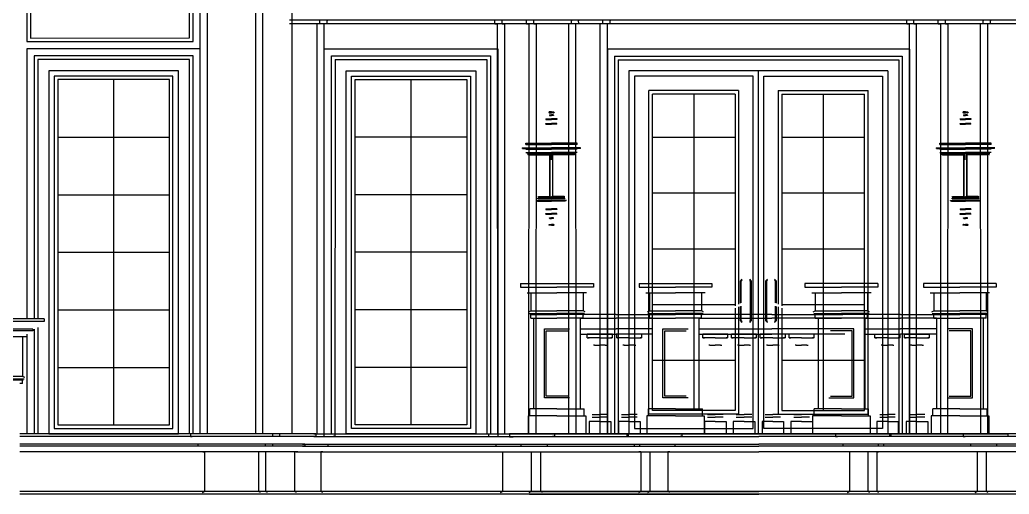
# Model space of a CAD drawing. Header units: metres. Extents: x -770 to 770, y 0 to 641.
# Drawn here: x 101.7 to 376.8, y 291.2 to 423.1 of the extents above; entities that cross this region are included whole.
import ezdxf

# ---------------------------------------------------------------- set-up
doc = ezdxf.new("R2010")
doc.units = ezdxf.units.M

msp = doc.modelspace()

# ---------------------------------------------------------------- linework, layer by layer
at = {"layer": 'EL-Balcony'}
for p, q in [((240.94, 349.83), (240.94, 348.83)), ((261.19, 349.83), (261.19, 348.83)), ((273.9, 349.83), (273.9, 348.83)), ((294.15, 349.83), (294.15, 348.83)), ((320.01, 349.83), (320.01, 348.83)), ((340.26, 349.83), (340.26, 348.83)), ((352.97, 349.83), (352.97, 348.83)), ((373.22, 349.83), (373.22, 348.83)), ((240.94, 348.83), (251.06, 348.83)), ((242.81, 347.2), (243.81, 347.2)), ((243.81, 347.2), (243.81, 342.2)), ((243.81, 347.2), (251.06, 347.2)), ((261.19, 348.83), (251.06, 348.83)), ((258.31, 347.2), (251.06, 347.2)), ((258.31, 347.2), (258.31, 342.2)), ((259.31, 347.2), (258.31, 347.2)), ((273.9, 348.83), (284.02, 348.83)), ((275.77, 347.2), (276.77, 347.2)), ((276.77, 347.2), (276.77, 342.2)), ((276.77, 347.2), (284.02, 347.2)), ((294.15, 348.83), (284.02, 348.83)), ((291.27, 347.2), (284.02, 347.2)), ((291.27, 347.2), (291.27, 342.2)), ((292.27, 347.2), (291.27, 347.2)), ((320.01, 348.83), (330.14, 348.83)), ((321.89, 347.2), (322.89, 347.2)), ((322.89, 347.2), (322.89, 342.2)), ((322.89, 347.2), (330.14, 347.2)), ((340.26, 348.83), (330.14, 348.83)), ((337.39, 347.2), (330.14, 347.2)), ((337.39, 347.2), (337.39, 342.2)), ((338.39, 347.2), (337.39, 347.2)), ((352.97, 348.83), (363.1, 348.83)), ((354.85, 347.2), (355.85, 347.2)), ((355.85, 347.2), (355.85, 342.2)), ((355.85, 347.2), (363.1, 347.2)), ((373.22, 348.83), (363.1, 348.83)), ((370.35, 347.2), (363.1, 347.2)), ((370.35, 347.2), (370.35, 342.2)), ((371.35, 347.2), (370.35, 347.2)), ((243.26, 341.92), (243.81, 342.2)), ((243.37, 341.45), (251.06, 341.45)), ((243.81, 341.2), (243.62, 341.2)), ((243.81, 342.2), (251.06, 342.2)), ((243.81, 340.2), (243.81, 341.2)), ((243.81, 341.2), (251.06, 341.2)), ((258.31, 342.2), (251.06, 342.2)), ((258.75, 341.45), (251.06, 341.45)), ((258.31, 341.2), (251.06, 341.2)), ((267.54, 341.2, 1.76), (258.14, 341.2, 1.88)), ((258.86, 341.92), (258.31, 342.2)), ((258.31, 341.2), (258.5, 341.2)), ((258.31, 340.2), (258.31, 341.2)), ((267.54, 341.2, 1.52), (276.95, 341.2, 1.65)), ((276.23, 341.92), (276.77, 342.2)), ((276.33, 341.45), (284.02, 341.45)), ((276.77, 341.2), (276.58, 341.2)), ((276.77, 342.2), (284.02, 342.2)), ((276.77, 340.2), (276.77, 341.2)), ((276.77, 341.2), (284.02, 341.2)), ((291.27, 342.2), (284.02, 342.2)), ((291.71, 341.45), (284.02, 341.45)), ((291.27, 341.2), (284.02, 341.2)), ((310.83, 341.2, 1.54), (291.1, 341.2, 1.71)), ((291.82, 341.92), (291.27, 342.2)), ((291.27, 341.2), (291.46, 341.2)), ((291.27, 340.2), (291.27, 341.2)), ((310.83, 341.2, 1.54), (330.55, 341.2, 1.71)), ((322.34, 341.92), (322.89, 342.2)), ((322.45, 341.45), (330.14, 341.45)), ((322.89, 341.2), (322.7, 341.2)), ((322.89, 342.2), (330.14, 342.2)), ((322.89, 340.2), (322.89, 341.2)), ((322.89, 341.2), (330.14, 341.2)), ((337.39, 342.2), (330.14, 342.2)), ((337.83, 341.45), (330.14, 341.45)), ((337.39, 341.2), (330.14, 341.2)), ((346.62, 341.2, 1.52), (337.21, 341.2, 1.65)), ((337.93, 341.92), (337.39, 342.2)), ((337.39, 341.2), (337.58, 341.2)), ((337.39, 340.2), (337.39, 341.2)), ((346.62, 341.2, 1.76), (356.02, 341.2, 1.88)), ((355.3, 341.92), (355.85, 342.2)), ((355.41, 341.45), (363.1, 341.45)), ((355.85, 341.2), (355.66, 341.2)), ((355.85, 342.2), (363.1, 342.2)), ((355.85, 340.2), (355.85, 341.2)), ((355.85, 341.2), (363.1, 341.2)), ((370.35, 342.2), (363.1, 342.2)), ((370.79, 341.45), (363.1, 341.45)), ((370.35, 341.2), (363.1, 341.2)), ((370.9, 341.92), (370.35, 342.2)), ((370.35, 341.2), (370.54, 341.2)), ((370.35, 340.2), (370.35, 341.2)), ((243.81, 340.2), (244.56, 340.2)), ((244.56, 340.2), (251.06, 340.2)), ((257.56, 340.2), (251.06, 340.2)), ((258.31, 340.2), (257.56, 340.2)), ((276.77, 340.2), (277.52, 340.2)), ((277.52, 340.2), (284.02, 340.2)), ((290.52, 340.2), (284.02, 340.2)), ((291.27, 340.2), (290.52, 340.2)), ((322.89, 340.2), (323.64, 340.2)), ((323.64, 340.2), (330.14, 340.2)), ((336.64, 340.2), (330.14, 340.2)), ((337.39, 340.2), (336.64, 340.2)), ((355.85, 340.2), (356.6, 340.2)), ((356.6, 340.2), (363.1, 340.2)), ((369.6, 340.2), (363.1, 340.2)), ((370.35, 340.2), (369.6, 340.2)), ((257.56, 335.7, 1.83), (267.54, 335.7, 1.85)), ((259.5, 334.7, -2.69), (259.5, 335.7, -2.69)), ((266.5, 335.7, -2.69), (259.5, 335.7, -2.69)), ((266.5, 334.7, -2.69), (266.5, 335.7, -2.69)), ((277.52, 335.7, 1.6), (267.54, 335.7, 1.61)), ((267.7, 334.7, -2.69), (267.7, 335.7, -2.69)), ((274.7, 335.7, -2.69), (267.7, 335.7, -2.69)), ((274.7, 334.7, -2.69), (274.7, 335.7, -2.69)), ((290.52, 335.7, 1.65), (310.83, 335.7, 1.76)), ((291.58, 334.7, -2.69), (291.58, 335.7, -2.69)), ((298.58, 335.7, -2.69), (291.58, 335.7, -2.69)), ((298.58, 334.7, -2.69), (298.58, 335.7, -2.69)), ((299.58, 334.7, -2.69), (299.58, 335.7, -2.69)), ((306.58, 335.7, -2.69), (299.58, 335.7, -2.69)), ((306.58, 334.7, -2.69), (306.58, 335.7, -2.69)), ((307.58, 334.7, -2.69), (307.58, 335.7, -2.69)), ((314.58, 335.7, -2.69), (307.58, 335.7, -2.69)), ((331.13, 335.7, 1.65), (310.83, 335.7, 1.76)), ((314.58, 334.7, -2.69), (314.58, 335.7, -2.69)), ((315.58, 334.7, -2.69), (315.58, 335.7, -2.69)), ((322.58, 335.7, -2.69), (315.58, 335.7, -2.69)), ((322.58, 334.7, -2.69), (322.58, 335.7, -2.69)), ((336.64, 335.7, 1.6), (346.62, 335.7, 1.61)), ((339.46, 334.7, -2.69), (339.46, 335.7, -2.69)), ((339.46, 335.7, -2.69), (346.46, 335.7, -2.69)), ((346.46, 334.7, -2.69), (346.46, 335.7, -2.69)), ((356.6, 335.7, 1.83), (346.62, 335.7, 1.85)), ((347.66, 334.7, -2.69), (347.66, 335.7, -2.69)), ((347.66, 335.7, -2.69), (354.66, 335.7, -2.69)), ((354.66, 334.7, -2.69), (354.66, 335.7, -2.69)), ((259.5, 334.7, -2.69), (260, 334.7, -2.69)), ((263, 334.7, 23.13), (259.71, 334.7, 23.22)), ((263, 334.7, 23.13), (266.28, 334.7, 23.22)), ((266.5, 334.7, -2.69), (266, 334.7, -2.69)), ((267.7, 334.7, -2.69), (268.2, 334.7, -2.69)), ((271.2, 334.7, 23.13), (267.92, 334.7, 23.22)), ((271.2, 334.7, 23.13), (274.49, 334.7, 23.22)), ((274.7, 334.7, -2.69), (274.2, 334.7, -2.69)), ((291.58, 334.7, -2.69), (292.08, 334.7, -2.69)), ((295.08, 334.7, 23.13), (291.8, 334.7, 23.22)), ((295.08, 334.7, 23.13), (298.36, 334.7, 23.22)), ((298.58, 334.7, -2.69), (298.08, 334.7, -2.69)), ((299.58, 334.7, -2.69), (300.08, 334.7, -2.69)), ((303.08, 334.7, 23.13), (299.8, 334.7, 23.22)), ((303.08, 334.7, 23.13), (306.36, 334.7, 23.22)), ((306.58, 334.7, -2.69), (306.08, 334.7, -2.69)), ((307.58, 334.7, -2.69), (308.08, 334.7, -2.69)), ((311.08, 334.7, 23.13), (307.8, 334.7, 23.22)), ((311.08, 334.7, 23.13), (314.36, 334.7, 23.22)), ((314.58, 334.7, -2.69), (314.08, 334.7, -2.69)), ((315.58, 334.7, -2.69), (316.08, 334.7, -2.69)), ((319.08, 334.7, 23.13), (315.8, 334.7, 23.22)), ((319.08, 334.7, 23.13), (322.36, 334.7, 23.22)), ((322.58, 334.7, -2.69), (322.08, 334.7, -2.69)), ((339.46, 334.7, -2.69), (339.96, 334.7, -2.69)), ((342.96, 334.7, 23.13), (339.67, 334.7, 23.22)), ((342.96, 334.7, 23.13), (346.24, 334.7, 23.22)), ((346.46, 334.7, -2.69), (345.96, 334.7, -2.69)), ((347.66, 334.7, -2.69), (348.16, 334.7, -2.69)), ((351.16, 334.7, 23.13), (347.88, 334.7, 23.22)), ((351.16, 334.7, 23.13), (354.45, 334.7, 23.22)), ((354.66, 334.7, -2.69), (354.16, 334.7, -2.69)), ((261.53, 332.7, -2.69), (261.2, 332.7, -2.69)), ((261.53, 332.7, 23.19), (263, 332.7, 23.11)), ((264.46, 332.7, 23.19), (263, 332.7, 23.11)), ((264.46, 332.7, -2.69), (264.8, 332.7, -2.69)), ((269.74, 332.7, -2.69), (269.4, 332.7, -2.69)), ((269.74, 332.7, 23.19), (271.2, 332.7, 23.11)), ((272.67, 332.7, 23.19), (271.2, 332.7, 23.11)), ((272.67, 332.7, -2.69), (273, 332.7, -2.69)), ((293.61, 332.7, -2.69), (293.28, 332.7, -2.69)), ((293.61, 332.7, 23.19), (295.08, 332.7, 23.11)), ((296.55, 332.7, 23.19), (295.08, 332.7, 23.11)), ((296.55, 332.7, -2.69), (296.88, 332.7, -2.69)), ((301.61, 332.7, -2.69), (301.28, 332.7, -2.69)), ((301.61, 332.7, 23.19), (303.08, 332.7, 23.11)), ((304.55, 332.7, 23.19), (303.08, 332.7, 23.11)), ((304.55, 332.7, -2.69), (304.88, 332.7, -2.69)), ((309.61, 332.7, -2.69), (309.28, 332.7, -2.69)), ((309.61, 332.7, 23.19), (311.08, 332.7, 23.11)), ((312.55, 332.7, 23.19), (311.08, 332.7, 23.11)), ((312.55, 332.7, -2.69), (312.88, 332.7, -2.69)), ((317.61, 332.7, -2.69), (317.28, 332.7, -2.69)), ((317.61, 332.7, 23.19), (319.08, 332.7, 23.11)), ((320.55, 332.7, 23.19), (319.08, 332.7, 23.11)), ((320.55, 332.7, -2.69), (320.88, 332.7, -2.69)), ((341.49, 332.7, -2.69), (341.16, 332.7, -2.69)), ((341.49, 332.7, 23.19), (342.96, 332.7, 23.11)), ((344.42, 332.7, 23.19), (342.96, 332.7, 23.11)), ((344.42, 332.7, -2.69), (344.76, 332.7, -2.69)), ((349.7, 332.7, -2.69), (349.36, 332.7, -2.69)), ((349.7, 332.7, 23.19), (351.16, 332.7, 23.11)), ((352.63, 332.7, 23.19), (351.16, 332.7, 23.11)), ((352.63, 332.7, -2.69), (352.96, 332.7, -2.69)), ((243.52, 313), (243.52, 315)), ((244.56, 315), (243.52, 315)), ((251.06, 315), (244.56, 315)), ((251.06, 315), (257.56, 315)), ((257.56, 315), (258.6, 315)), ((258.6, 313), (258.6, 315)), ((276.48, 313), (276.48, 315)), ((277.52, 315), (276.48, 315)), ((284.02, 315), (277.52, 315)), ((284.02, 315), (290.52, 315)), ((290.52, 315), (291.56, 315)), ((291.56, 313), (291.56, 315)), ((322.6, 313), (322.6, 315)), ((323.64, 315), (322.6, 315)), ((330.14, 315), (323.64, 315)), ((330.14, 315), (336.64, 315)), ((336.64, 315), (337.68, 315)), ((337.68, 313), (337.68, 315)), ((355.56, 313), (355.56, 315)), ((356.6, 315), (355.56, 315)), ((363.1, 315), (356.6, 315)), ((363.1, 315), (369.6, 315)), ((369.6, 315), (370.64, 315)), ((370.64, 313), (370.64, 315)), ((251.06, 313), (243.52, 313)), ((251.06, 313), (258.6, 313)), ((260, 311.43, -2.55), (260, 308, -2.55)), ((263, 311.43, -2.6), (260, 311.43, -2.52)), ((260.83, 313.42, -2.55), (261.05, 313.42, -2.55)), ((260.83, 312.67, -2.52), (263, 312.67, -2.68)), ((261.05, 313.42, -2.52), (263, 313.42, -2.68)), ((264.94, 313.42, -2.52), (263, 313.42, -2.68)), ((265.16, 312.67, -2.52), (263, 312.67, -2.68)), ((263, 311.43, -2.6), (266, 311.43, -2.52)), ((265.16, 313.42, -2.55), (264.94, 313.42, -2.55)), ((266, 311.43, -2.55), (266, 308, -2.55)), ((268.2, 311.43, -2.55), (268.2, 308, -2.55)), ((271.2, 311.43, -2.6), (268.2, 311.43, -2.52)), ((269.04, 313.42, -2.55), (269.26, 313.42, -2.55)), ((269.04, 312.67, -2.52), (271.2, 312.67, -2.68)), ((269.26, 313.42, -2.52), (271.2, 313.42, -2.68)), ((273.15, 313.42, -2.52), (271.2, 313.42, -2.68)), ((273.37, 312.67, -2.52), (271.2, 312.67, -2.68)), ((271.2, 311.43, -2.6), (274.2, 311.43, -2.52)), ((273.37, 313.42, -2.55), (273.15, 313.42, -2.55)), ((274.2, 311.43, -2.55), (274.2, 308, -2.55)), ((284.02, 313), (276.48, 313)), ((284.02, 313), (291.56, 313)), ((292.08, 311.43, -2.55), (292.08, 308, -2.55)), ((295.08, 311.43, -2.6), (292.08, 311.43, -2.52)), ((292.92, 313.42, -2.55), (293.13, 313.42, -2.55)), ((292.92, 312.67, -2.52), (295.08, 312.67, -2.68)), ((293.13, 313.42, -2.52), (295.08, 313.42, -2.68)), ((297.02, 313.42, -2.52), (295.08, 313.42, -2.68)), ((297.24, 312.67, -2.52), (295.08, 312.67, -2.68)), ((295.08, 311.43, -2.6), (298.08, 311.43, -2.52)), ((297.24, 313.42, -2.55), (297.02, 313.42, -2.55)), ((298.08, 311.43, -2.55), (298.08, 308, -2.55)), ((300.08, 311.43, -2.55), (300.08, 308, -2.55)), ((303.08, 311.43, -2.6), (300.08, 311.43, -2.52)), ((300.92, 313.42, -2.55), (301.13, 313.42, -2.55)), ((300.92, 312.67, -2.52), (303.08, 312.67, -2.68)), ((301.13, 313.42, -2.52), (303.08, 313.42, -2.68)), ((305.02, 313.42, -2.52), (303.08, 313.42, -2.68)), ((305.24, 312.67, -2.52), (303.08, 312.67, -2.68)), ((303.08, 311.43, -2.6), (306.08, 311.43, -2.52)), ((305.24, 313.42, -2.55), (305.02, 313.42, -2.55)), ((306.08, 311.43, -2.55), (306.08, 308, -2.55)), ((308.08, 311.43, -2.55), (308.08, 308, -2.55)), ((311.08, 311.43, -2.6), (308.08, 311.43, -2.52)), ((308.92, 313.42, -2.55), (309.13, 313.42, -2.55)), ((308.92, 312.67, -2.52), (311.08, 312.67, -2.68)), ((309.13, 313.42, -2.52), (311.08, 313.42, -2.68)), ((313.02, 313.42, -2.52), (311.08, 313.42, -2.68)), ((313.24, 312.67, -2.52), (311.08, 312.67, -2.68)), ((311.08, 311.43, -2.6), (314.08, 311.43, -2.52)), ((313.24, 313.42, -2.55), (313.02, 313.42, -2.55)), ((314.08, 311.43, -2.55), (314.08, 308, -2.55)), ((316.08, 311.43, -2.55), (316.08, 308, -2.55)), ((319.08, 311.43, -2.6), (316.08, 311.43, -2.52)), ((316.92, 313.42, -2.55), (317.13, 313.42, -2.55)), ((316.92, 312.67, -2.52), (319.08, 312.67, -2.68)), ((317.13, 313.42, -2.52), (319.08, 313.42, -2.68)), ((321.02, 313.42, -2.52), (319.08, 313.42, -2.68)), ((321.24, 312.67, -2.52), (319.08, 312.67, -2.68)), ((319.08, 311.43, -2.6), (322.08, 311.43, -2.52)), ((321.24, 313.42, -2.55), (321.02, 313.42, -2.55)), ((322.08, 311.43, -2.55), (322.08, 308, -2.55)), ((330.14, 313), (322.6, 313)), ((330.14, 313), (337.68, 313)), ((339.96, 311.43, -2.55), (339.96, 308, -2.55)), ((342.96, 311.43, -2.6), (339.96, 311.43, -2.52)), ((340.79, 313.42, -2.55), (341.01, 313.42, -2.55)), ((340.79, 312.67, -2.52), (342.96, 312.67, -2.68)), ((341.01, 313.42, -2.52), (342.96, 313.42, -2.68)), ((344.9, 313.42, -2.52), (342.96, 313.42, -2.68)), ((345.12, 312.67, -2.52), (342.96, 312.67, -2.68)), ((342.96, 311.43, -2.6), (345.96, 311.43, -2.52)), ((345.12, 313.42, -2.55), (344.9, 313.42, -2.55)), ((345.96, 311.43, -2.55), (345.96, 308, -2.55)), ((348.16, 311.43, -2.55), (348.16, 308, -2.55)), ((351.16, 311.43, -2.6), (348.16, 311.43, -2.52)), ((349, 313.42, -2.55), (349.22, 313.42, -2.55)), ((349, 312.67, -2.52), (351.16, 312.67, -2.68)), ((349.22, 313.42, -2.52), (351.16, 313.42, -2.68)), ((353.11, 313.42, -2.52), (351.16, 313.42, -2.68)), ((353.33, 312.67, -2.52), (351.16, 312.67, -2.68)), ((351.16, 311.43, -2.6), (354.16, 311.43, -2.52)), ((353.33, 313.42, -2.55), (353.11, 313.42, -2.55)), ((354.16, 311.43, -2.55), (354.16, 308, -2.55)), ((363.1, 313), (355.56, 313)), ((363.1, 313), (370.64, 313)), ((244.56, 308), (251.06, 308)), ((257.56, 308), (251.06, 308)), ((260, 308, -2.55), (266, 308, -2.69)), ((266, 308, -2.69), (266, 308, -2.69)), ((268.2, 308, -2.55), (274.2, 308, -2.69)), ((274.2, 308, -2.69), (274.2, 308, -2.69)), ((277.52, 308), (284.02, 308)), ((290.52, 308), (284.02, 308)), ((292.08, 308, -2.55), (298.08, 308, -2.69)), ((298.08, 308, -2.69), (298.08, 308, -2.69)), ((300.08, 308, -2.55), (306.08, 308, -2.69)), ((306.08, 308, -2.69), (306.08, 308, -2.69)), ((308.08, 308, -2.55), (314.08, 308, -2.69)), ((314.08, 308, -2.69), (314.08, 308, -2.69)), ((316.08, 308, -2.55), (322.08, 308, -2.69)), ((322.08, 308, -2.69), (322.08, 308, -2.69)), ((323.64, 308), (330.14, 308)), ((336.64, 308), (330.14, 308)), ((339.96, 308, -2.69), (339.96, 308, -2.69)), ((345.96, 308, -2.55), (339.96, 308, -2.69)), ((348.16, 308, -2.69), (348.16, 308, -2.69)), ((354.16, 308, -2.55), (348.16, 308, -2.69)), ((356.6, 308), (363.1, 308)), ((369.6, 308), (363.1, 308))]:
    msp.add_line(p, q, dxfattribs=at)
at = {"layer": 'EL-Balcony', "color": 8}
for p, q in [((257.56, 340.2, 1.89), (267.54, 340.2, 1.76)), ((277.52, 340.2, 1.65), (267.54, 340.2, 1.52)), ((290.52, 340.2, 1.71), (310.83, 340.2, 1.54)), ((331.13, 340.2, 1.71), (310.83, 340.2, 1.54)), ((336.64, 340.2, 1.65), (346.62, 340.2, 1.52)), ((356.6, 340.2, 1.89), (346.62, 340.2, 1.76)), ((257.56, 337.2, 4.51), (267.54, 337.2, 4.37)), ((277.52, 337.2, 4.27), (267.54, 337.2, 4.14)), ((290.52, 337.2, 4.33), (310.83, 337.2, 4.16)), ((331.13, 337.2, 4.33), (310.83, 337.2, 4.16)), ((336.64, 337.2, 4.27), (346.62, 337.2, 4.14)), ((356.6, 337.2, 4.51), (346.62, 337.2, 4.37))]:
    msp.add_line(p, q, dxfattribs=at)
at = {"layer": 'EL-Balcony'}
for points in [[(240.94, 349.83), (261.19, 349.83)], [(273.9, 349.83), (294.15, 349.83)], [(340.26, 349.83), (320.01, 349.83)], [(373.22, 349.83), (352.97, 349.83)], [(244.56, 340.2), (244.56, 315)], [(257.56, 340.2), (257.56, 315)], [(277.52, 340.2), (277.52, 315)], [(290.52, 340.2), (290.52, 315)], [(323.64, 340.2), (323.64, 315)], [(336.64, 340.2), (336.64, 315)], [(356.6, 340.2), (356.6, 315)], [(369.6, 340.2), (369.6, 315)], [(254.56, 318), (247.56, 318), (247.56, 337.2), (254.56, 337.2)], [(254.06, 318.5), (248.06, 318.5), (248.06, 336.7), (254.06, 336.7)], [(287.52, 318), (280.52, 318), (280.52, 337.2), (287.52, 337.2)], [(287.02, 318.5), (281.02, 318.5), (281.02, 336.7), (287.02, 336.7)], [(326.64, 318), (333.64, 318), (333.64, 337.2), (326.64, 337.2)], [(327.14, 318.5), (333.14, 318.5), (333.14, 336.7), (327.14, 336.7)], [(359.6, 318), (366.6, 318), (366.6, 337.2), (359.6, 337.2)], [(360.1, 318.5), (366.1, 318.5), (366.1, 336.7), (360.1, 336.7)], [(243.52, 313), (243.06, 313), (243.06, 308), (244.56, 308)], [(258.6, 313), (259.06, 313), (259.06, 308), (257.56, 308)], [(276.48, 313), (276.02, 313), (276.02, 308), (277.52, 308)], [(291.56, 313), (292.02, 313), (292.02, 308), (290.52, 308)], [(322.6, 313), (322.14, 313), (322.14, 308), (323.64, 308)], [(337.68, 313), (338.14, 313), (338.14, 308), (336.64, 308)], [(355.56, 313), (355.1, 313), (355.1, 308), (356.6, 308)], [(370.64, 313), (371.1, 313), (371.1, 308), (369.6, 308)]]:
    msp.add_lwpolyline(points, dxfattribs=at)
at = {"layer": 'EL-Door'}
for p, q in [((289.09, 402.5), (289.09, 314.5, -1.02)), ((325.09, 402.5), (325.09, 314.5, -1.02)), ((277.61, 390.5, -1.02), (300.57, 390.5, -1.02)), ((313.61, 390.5, -1.02), (336.57, 390.5, -1.02)), ((277.61, 375, -1.02), (300.57, 375, -1.02)), ((313.61, 375, -1.02), (336.57, 375, -1.02)), ((277.61, 359.5, -1.02), (300.57, 359.5, -1.02)), ((313.61, 359.5, -1.02), (336.57, 359.5, -1.02)), ((277.61, 344, -1.02), (300.57, 344, -1.02)), ((313.61, 344, -1.02), (336.57, 344, -1.02)), ((277.61, 328.5, -1.02), (300.57, 328.5, -1.02)), ((313.61, 328.5, -1.02), (336.57, 328.5, -1.02))]:
    msp.add_line(p, q, dxfattribs=at)
at = {"layer": 'EL-Door', "color": 1}
for points in [[(271.08, 409), (271.08, 308), (343.08, 308)], [(343.08, 409), (271.08, 409)], [(307.08, 308), (307.08, 409)], [(343.08, 409), (343.08, 308)]]:
    msp.add_lwpolyline(points, dxfattribs=at)
at = {"layer": 'EL-Door', "color": 8}
for points in [[(272.58, 407.5), (272.58, 309.5), (305.58, 309.5), (305.58, 407.5)], [(341.58, 407.5), (341.58, 309.5), (308.58, 309.5), (308.58, 407.5)]]:
    msp.add_lwpolyline(points, close=True, dxfattribs=at)
at = {"layer": 'EL-Door', "elevation": -1.02}
for points in [[(301.57, 343.33), (301.57, 313.5), (276.61, 313.5), (276.61, 403.5)], [(300.57, 343), (300.57, 314.5), (277.61, 314.5), (277.61, 402.5)], [(300.57, 402.5), (300.57, 343.58)], [(301.57, 403.5), (301.57, 344.08)], [(312.57, 343.33), (312.57, 313.5), (337.61, 313.5), (337.61, 403.5)], [(312.57, 403.5), (312.57, 344.08)], [(313.57, 343), (313.57, 314.5), (336.61, 314.5), (336.61, 402.5)], [(313.57, 402.5), (313.57, 343.58)]]:
    msp.add_lwpolyline(points, dxfattribs=at)
at = {"layer": 'EL-Door'}
for points in [[(301.57, 403.5), (276.61, 403.5)], [(300.57, 402.5), (277.61, 402.5)], [(312.57, 403.5), (337.61, 403.5)], [(313.57, 402.5), (336.61, 402.5)]]:
    msp.add_lwpolyline(points, dxfattribs=at)
at = {"layer": 'EL-Door', "color": 8, "ltscale": 0.5, "elevation": -1.02}
for points in [[(302.07, 344.34), (302.07, 350.5), (302.57, 351)], [(302.32, 344.44), (302.32, 350.5), (302.57, 350.75)], [(304.57, 351), (305.07, 350.5), (305.07, 339.5), (304.57, 339)], [(304.57, 350.75), (304.82, 350.5), (304.82, 339.5), (304.57, 339.25)], [(309.57, 351), (309.07, 350.5), (309.07, 339.5), (309.57, 339)], [(309.57, 350.75), (309.32, 350.5), (309.32, 339.5), (309.57, 339.25)], [(312.07, 344.34), (312.07, 350.5), (311.57, 351)], [(311.82, 344.44), (311.82, 350.5), (311.57, 350.75)], [(302.57, 339), (302.07, 339.5), (302.07, 343.47)], [(302.57, 339.25), (302.32, 339.5), (302.32, 343.51)], [(311.57, 339.25), (311.82, 339.5), (311.82, 343.51)], [(311.57, 339), (312.07, 339.5), (312.07, 343.47)]]:
    msp.add_lwpolyline(points, dxfattribs=at)
at = {"layer": 'EL-Window'}
for p, q in [((127.81, 406.5), (127.81, 310.5)), ((210.48, 406.5), (210.48, 310.5)), ((112.31, 390.5), (143.31, 390.5)), ((225.98, 390.5), (194.98, 390.5)), ((112.31, 374.5), (143.31, 374.5)), ((225.98, 374.5), (194.98, 374.5)), ((112.31, 358.5), (143.31, 358.5)), ((225.98, 358.5), (194.98, 358.5)), ((112.31, 342.5), (143.31, 342.5)), ((225.98, 342.5), (194.98, 342.5)), ((112.31, 326.5), (143.31, 326.5)), ((225.98, 326.5), (194.98, 326.5))]:
    msp.add_line(p, q, dxfattribs=at)
at = {"layer": 'EL-Window', "color": 1}
for points in [[(109.81, 409), (109.81, 308), (145.81, 308), (145.81, 409)], [(228.48, 409), (228.48, 308), (192.48, 308), (192.48, 409)]]:
    msp.add_lwpolyline(points, close=True, dxfattribs=at)
at = {"layer": 'EL-Window', "color": 8}
for points in [[(111.31, 407.5), (111.31, 309.5), (144.31, 309.5), (144.31, 407.5)], [(226.98, 407.5), (226.98, 309.5), (193.98, 309.5), (193.98, 407.5)], [(112.31, 406.5), (112.31, 310.5), (143.31, 310.5), (143.31, 406.5)], [(225.98, 406.5), (225.98, 310.5), (194.98, 310.5), (194.98, 406.5)]]:
    msp.add_lwpolyline(points, close=True, dxfattribs=at)
at = {"layer": 'FP-Hatch'}
for p, q in [((248.91, 397.32), (248.85, 397.32)), ((248.91, 397.32), (249.51, 397.32)), ((249.51, 397.51), (248.93, 397.51)), ((248.95, 396.57), (249.51, 396.57)), ((249.04, 396.76), (249.51, 396.76)), ((249.51, 397.51), (250.09, 397.51)), ((250.11, 397.32), (249.51, 397.32)), ((249.98, 396.76), (249.51, 396.76)), ((250.07, 396.57), (249.51, 396.57)), ((250.11, 397.32), (250.17, 397.32)), ((364.05, 397.32), (363.99, 397.32)), ((364.05, 397.32), (364.65, 397.32)), ((364.65, 397.51), (364.07, 397.51)), ((364.09, 396.57), (364.65, 396.57)), ((364.18, 396.76), (364.65, 396.76)), ((364.65, 397.51), (365.23, 397.51)), ((365.25, 397.32), (364.65, 397.32)), ((365.12, 396.76), (364.65, 396.76)), ((365.21, 396.57), (364.65, 396.57)), ((365.25, 397.32), (365.31, 397.32)), ((247.94, 395.62), (248.01, 395.62)), ((248.01, 395.62), (249.51, 395.62)), ((248.01, 395.43), (249.51, 395.43)), ((248.01, 394.12), (249.51, 394.12)), ((248.2, 394.31), (249.51, 394.31)), ((251.01, 395.62), (249.51, 395.62)), ((251.01, 395.43), (249.51, 395.43)), ((250.82, 394.31), (249.51, 394.31)), ((251.01, 394.12), (249.51, 394.12)), ((251.08, 395.62), (251.01, 395.62)), ((363.08, 395.62), (363.15, 395.62)), ((363.15, 395.62), (364.65, 395.62)), ((363.15, 395.43), (364.65, 395.43)), ((363.15, 394.12), (364.65, 394.12)), ((363.34, 394.31), (364.65, 394.31)), ((366.15, 395.62), (364.65, 395.62)), ((366.15, 395.43), (364.65, 395.43)), ((365.96, 394.31), (364.65, 394.31)), ((366.15, 394.12), (364.65, 394.12)), ((366.22, 395.62), (366.15, 395.62)), ((242.39, 388.49), (242.39, 388.87)), ((242.39, 388.87), (249.51, 388.87)), ((242.39, 388.49), (249.51, 388.49)), ((256.64, 388.87), (249.51, 388.87)), ((256.64, 388.49), (249.51, 388.49)), ((256.64, 388.49), (256.64, 388.87)), ((357.52, 388.49), (357.52, 388.87)), ((357.52, 388.87), (364.65, 388.87)), ((357.52, 388.49), (364.65, 388.49)), ((371.77, 388.87), (364.65, 388.87)), ((371.77, 388.49), (364.65, 388.49)), ((371.77, 388.49), (371.77, 388.87)), ((241.38, 387.54), (241.45, 387.54)), ((241.45, 387.37), (241.45, 387.54)), ((241.45, 387.54), (249.51, 387.54)), ((241.45, 387.37), (242.2, 387.37)), ((242.2, 387.37), (249.51, 387.37)), ((242.39, 387.18), (249.51, 387.18)), ((242.39, 386.24), (242.54, 386.24)), ((242.54, 386.24), (249.51, 386.24)), ((242.87, 386.06), (242.72, 386.06)), ((242.87, 386.06), (249.51, 386.06)), ((242.96, 385.68), (242.88, 385.68)), ((242.96, 385.68), (249.32, 385.68)), ((243.14, 385.61), (249.06, 385.61)), ((249.06, 373.96), (249.06, 385.68)), ((249.14, 373.96), (249.14, 385.68)), ((257.57, 387.54), (249.51, 387.54)), ((256.82, 387.37), (249.51, 387.37)), ((256.64, 387.18), (249.51, 387.18)), ((256.49, 386.24), (249.51, 386.24)), ((256.15, 386.06), (249.51, 386.06)), ((256.07, 385.68), (249.7, 385.68)), ((249.89, 373.96), (249.89, 385.68)), ((249.96, 373.96), (249.96, 385.68)), ((255.88, 385.61), (249.96, 385.61)), ((256.07, 385.68), (256.14, 385.68)), ((256.15, 386.06), (256.3, 386.06)), ((256.64, 386.24), (256.49, 386.24)), ((257.57, 387.37), (256.82, 387.37)), ((257.57, 387.37), (257.57, 387.54)), ((257.64, 387.54), (257.57, 387.54)), ((356.52, 387.54), (356.59, 387.54)), ((356.59, 387.37), (356.59, 387.54)), ((356.59, 387.54), (364.65, 387.54)), ((356.59, 387.37), (357.34, 387.37)), ((357.34, 387.37), (364.65, 387.37)), ((357.52, 387.18), (364.65, 387.18)), ((357.52, 386.24), (357.67, 386.24)), ((357.67, 386.24), (364.65, 386.24)), ((358.01, 386.06), (357.86, 386.06)), ((358.01, 386.06), (364.65, 386.06)), ((358.09, 385.68), (358.02, 385.68)), ((358.09, 385.68), (364.46, 385.68)), ((358.28, 385.61), (364.2, 385.61)), ((364.2, 373.96), (364.2, 385.68)), ((364.27, 373.96), (364.27, 385.68)), ((372.71, 387.54), (364.65, 387.54)), ((371.96, 387.37), (364.65, 387.37)), ((371.77, 387.18), (364.65, 387.18)), ((371.62, 386.24), (364.65, 386.24)), ((371.29, 386.06), (364.65, 386.06)), ((371.2, 385.68), (364.84, 385.68)), ((365.02, 373.96), (365.02, 385.68)), ((365.1, 373.96), (365.1, 385.68)), ((371.02, 385.61), (365.1, 385.61)), ((371.2, 385.68), (371.28, 385.68)), ((371.29, 386.06), (371.44, 386.06)), ((371.77, 386.24), (371.62, 386.24)), ((372.71, 387.37), (371.96, 387.37)), ((372.71, 387.37), (372.71, 387.54)), ((372.78, 387.54), (372.71, 387.54)), ((245.3, 372.87), (245.37, 372.87)), ((245.37, 372.78), (245.37, 372.87)), ((245.37, 372.87), (249.51, 372.87)), ((245.37, 372.78), (245.56, 372.78)), ((245.56, 372.78), (249.51, 372.78)), ((245.65, 372.69), (246.39, 372.69)), ((245.81, 373.96), (245.74, 373.93)), ((245.76, 373.4), (245.76, 373.58)), ((245.76, 373.58), (249.51, 373.58)), ((245.76, 373.4), (249.51, 373.4)), ((245.81, 373.96), (249.51, 373.96)), ((245.98, 374.03), (249.06, 374.03)), ((246.39, 372.69), (249.51, 372.69)), ((253.21, 373.96), (249.51, 373.96)), ((253.26, 373.58), (249.51, 373.58)), ((253.26, 373.4), (249.51, 373.4)), ((253.65, 372.87), (249.51, 372.87)), ((253.46, 372.78), (249.51, 372.78)), ((252.63, 372.69), (249.51, 372.69)), ((253.04, 374.03), (249.96, 374.03)), ((253.37, 372.69), (252.63, 372.69)), ((253.21, 373.96), (253.28, 373.93)), ((253.26, 373.4), (253.26, 373.58)), ((253.65, 372.78), (253.46, 372.78)), ((253.65, 372.78), (253.65, 372.87)), ((253.72, 372.87), (253.65, 372.87)), ((360.44, 372.87), (360.51, 372.87)), ((360.51, 372.78), (360.51, 372.87)), ((360.51, 372.87), (364.65, 372.87)), ((360.51, 372.78), (360.7, 372.78)), ((360.7, 372.78), (364.65, 372.78)), ((360.79, 372.69), (361.53, 372.69)), ((360.95, 373.96), (360.88, 373.93)), ((360.9, 373.4), (360.9, 373.58)), ((360.9, 373.58), (364.65, 373.58)), ((360.9, 373.4), (364.65, 373.4)), ((360.95, 373.96), (364.65, 373.96)), ((361.12, 374.03), (364.2, 374.03)), ((361.53, 372.69), (364.65, 372.69)), ((368.35, 373.96), (364.65, 373.96)), ((368.4, 373.58), (364.65, 373.58)), ((368.4, 373.4), (364.65, 373.4)), ((368.79, 372.87), (364.65, 372.87)), ((368.6, 372.78), (364.65, 372.78)), ((367.77, 372.69), (364.65, 372.69)), ((368.18, 374.03), (365.1, 374.03)), ((368.51, 372.69), (367.77, 372.69)), ((368.35, 373.96), (368.42, 373.93)), ((368.4, 373.4), (368.4, 373.58)), ((368.79, 372.78), (368.6, 372.78)), ((368.79, 372.78), (368.79, 372.87)), ((368.86, 372.87), (368.79, 372.87)), ((247.94, 369.08), (248.01, 369.08)), ((248.01, 370.58), (249.51, 370.58)), ((248.01, 369.26), (249.51, 369.26)), ((248.01, 369.08), (249.51, 369.08)), ((248.2, 370.39), (249.51, 370.39)), ((251.01, 370.58), (249.51, 370.58)), ((250.82, 370.39), (249.51, 370.39)), ((251.01, 369.26), (249.51, 369.26)), ((251.01, 369.08), (249.51, 369.08)), ((251.08, 369.08), (251.01, 369.08)), ((363.08, 369.08), (363.15, 369.08)), ((363.15, 370.58), (364.65, 370.58)), ((363.15, 369.26), (364.65, 369.26)), ((363.15, 369.08), (364.65, 369.08)), ((363.34, 370.39), (364.65, 370.39)), ((366.15, 370.58), (364.65, 370.58)), ((365.96, 370.39), (364.65, 370.39)), ((366.15, 369.26), (364.65, 369.26)), ((366.15, 369.08), (364.65, 369.08)), ((366.22, 369.08), (366.15, 369.08)), ((248.91, 366.25), (248.85, 366.25)), ((248.91, 366.25), (249.51, 366.25)), ((249.51, 366.06), (248.93, 366.06)), ((248.95, 368.12), (249.51, 368.12)), ((249.04, 367.94), (249.51, 367.94)), ((250.07, 368.12), (249.51, 368.12)), ((249.98, 367.94), (249.51, 367.94)), ((250.11, 366.25), (249.51, 366.25)), ((249.51, 366.06), (250.09, 366.06)), ((250.11, 366.25), (250.17, 366.25)), ((364.05, 366.25), (363.99, 366.25)), ((364.05, 366.25), (364.65, 366.25)), ((364.65, 366.06), (364.07, 366.06)), ((364.09, 368.12), (364.65, 368.12)), ((364.18, 367.94), (364.65, 367.94)), ((365.21, 368.12), (364.65, 368.12)), ((365.12, 367.94), (364.65, 367.94)), ((365.25, 366.25), (364.65, 366.25)), ((364.65, 366.06), (365.23, 366.06)), ((365.25, 366.25), (365.31, 366.25))]:
    msp.add_line(p, q, dxfattribs=at)
for points in [[(248.93, 397.51), (248.85, 397.51), (248.76, 397.41), (248.76, 397.41), (248.85, 397.32)], [(249.04, 396.76), (248.95, 396.66), (248.95, 396.57)], [(249.98, 396.76), (250.07, 396.66), (250.07, 396.57)], [(250.09, 397.51), (250.17, 397.51), (250.26, 397.41), (250.26, 397.41), (250.17, 397.32)], [(364.07, 397.51), (363.99, 397.51), (363.9, 397.41), (363.9, 397.41), (363.99, 397.32)], [(364.18, 396.76), (364.09, 396.66), (364.09, 396.57)], [(365.12, 396.76), (365.21, 396.66), (365.21, 396.57)], [(365.23, 397.51), (365.31, 397.51), (365.4, 397.41), (365.4, 397.41), (365.31, 397.32)], [(248.01, 395.62), (248.01, 395.43)], [(248.01, 394.12), (248.01, 394.31), (248.2, 394.31)], [(251.01, 394.12), (251.01, 394.31), (250.82, 394.31)], [(251.01, 395.62), (251.01, 395.43)], [(363.15, 395.62), (363.15, 395.43)], [(363.15, 394.12), (363.15, 394.31), (363.34, 394.31)], [(366.15, 394.12), (366.15, 394.31), (365.96, 394.31)], [(366.15, 395.62), (366.15, 395.43)], [(249.7, 384.18), (249.7, 386.06), (249.32, 386.06), (249.32, 384.18)], [(364.46, 384.18), (364.46, 386.06), (364.84, 386.06), (364.84, 384.18)], [(248.01, 370.58), (248.01, 370.39), (248.2, 370.39)], [(248.01, 369.08), (248.01, 369.26)], [(251.01, 370.58), (251.01, 370.39), (250.82, 370.39)], [(251.01, 369.08), (251.01, 369.26)], [(363.15, 370.58), (363.15, 370.39), (363.34, 370.39)], [(363.15, 369.08), (363.15, 369.26)], [(366.15, 370.58), (366.15, 370.39), (365.96, 370.39)], [(366.15, 369.08), (366.15, 369.26)], [(248.93, 366.06), (248.85, 366.06), (248.76, 366.16), (248.76, 366.16), (248.85, 366.25)], [(249.04, 367.94), (248.95, 368.03), (248.95, 368.12)], [(249.98, 367.94), (250.07, 368.03), (250.07, 368.12)], [(250.09, 366.06), (250.17, 366.06), (250.26, 366.16), (250.26, 366.16), (250.17, 366.25)], [(364.07, 366.06), (363.99, 366.06), (363.9, 366.16), (363.9, 366.16), (363.99, 366.25)], [(364.18, 367.94), (364.09, 368.03), (364.09, 368.12)], [(365.12, 367.94), (365.21, 368.03), (365.21, 368.12)], [(365.23, 366.06), (365.31, 366.06), (365.4, 366.16), (365.4, 366.16), (365.31, 366.25)]]:
    msp.add_lwpolyline(points, dxfattribs=at)
at = {"layer": 'FP-Proposed Wall', "color": 8}
for p, q in [((167.31, 308), (167.31, 435.88)), ((452.44, 423), (176.69, 423)), ((184.38, 308), (184.38, 422)), ((185.13, 422), (184.38, 422)), ((185.13, 422), (185.13, 423)), ((235.82, 422), (235.82, 423)), ((235.82, 422), (236.57, 422)), ((244.59, 423.04), (244.4, 423.04)), ((244.59, 422.04), (244.59, 423.04)), ((244.59, 422.04), (245.34, 422.04)), ((245.27, 308.04), (245.34, 422.04)), ((255.1, 422.04), (254.35, 422.04)), ((254.41, 308.04), (254.35, 422.04)), ((255.09, 423.04), (255.28, 423.04)), ((255.1, 422.04), (255.09, 423.04)), ((263.86, 422), (263.11, 422)), ((263.86, 422), (263.86, 423)), ((350.3, 422), (350.3, 423)), ((350.3, 422), (351.05, 422)), ((359.07, 423.04), (358.88, 423.04)), ((359.06, 422.04), (359.07, 423.04)), ((359.06, 422.04), (359.81, 422.04)), ((359.75, 308.04), (359.81, 422.04)), ((369.57, 422.04), (368.82, 422.04)), ((368.89, 308.04), (368.82, 422.04)), ((369.57, 423.04), (369.76, 423.04)), ((369.57, 422.04), (369.57, 423.04)), ((189.38, 412.1), (189.32, 307.25)), ((107.46, 339.25), (52.57, 339.25)), ((105.34, 337.12), (46.69, 337.12)), ((105.34, 336.63), (54.72, 336.63)), ((103.06, 335), (102.56, 335)), ((102.9, 323.25), (49.13, 323.25)), ((102.46, 324), (57.57, 324)), ((102.46, 323), (57.57, 323)), ((103.11, 323.72), (102.56, 324)), ((183.06, 307.25), (101.71, 307.25)), ((149.18, 308), (149.18, 307.25)), ((149.18, 307.25), (149.68, 307.25)), ((171.94, 307.25), (171.44, 307.25)), ((171.94, 308), (171.94, 307.25)), ((183.44, 307.25), (307.19, 307.25)), ((189.32, 307.25), (188.82, 307.25)), ((232.06, 308), (232.06, 307.25)), ((232.06, 307.25), (232.56, 307.25)), ((238.91, 307.25), (307.18, 307.25, -0.34)), ((238.91, 307.25), (307.18, 307.25, -1.84)), ((250.35, 307.25, -0.34), (249.85, 307.25, -0.34)), ((250.35, 308, -0.34), (250.35, 307.25, -0.34)), ((270.48, 308, -0.34), (270.48, 307.25, -0.34)), ((270.48, 307.25, -0.34), (270.98, 307.25, -0.34)), ((285.81, 307.25), (285.31, 307.25)), ((285.81, 308), (285.81, 307.25)), ((375.43, 307.25), (307.18, 307.25, -1.84)), ((375.43, 307.25), (307.18, 307.25, -0.34)), ((436.94, 307.25), (307.19, 307.25)), ((328.55, 308), (328.55, 307.25)), ((328.55, 307.25), (329.05, 307.25)), ((343.88, 307.25, -0.34), (343.38, 307.25, -0.34)), ((343.88, 308, -0.34), (343.88, 307.25, -0.34)), ((364.02, 308, -0.34), (364.02, 307.25, -0.34)), ((364.02, 307.25, -0.34), (364.52, 307.25, -0.34)), ((180.94, 305.12), (101.71, 305.12)), ((180.94, 304.62), (101.71, 304.62)), ((151.19, 305.12), (151.19, 304.62)), ((152.56, 303), (153.06, 303)), ((153.06, 303), (153.06, 292)), ((168.06, 303), (168.06, 292)), ((168.56, 303), (168.06, 303)), ((169.94, 305.12), (169.94, 304.62)), ((180.31, 305.12), (307.19, 305.12)), ((180.31, 304.62), (307.19, 304.62)), ((185.44, 303), (185.44, 292)), ((185.94, 303), (185.44, 303)), ((187.32, 305.12), (187.32, 304.62)), ((234.07, 305.12), (234.07, 304.62)), ((235.44, 303), (235.94, 303)), ((235.94, 303), (235.94, 292)), ((241.04, 305.12), (307.18, 305.12, -0.34)), ((241.04, 305.12), (307.18, 305.12, -1.81)), ((241.04, 304.62), (307.18, 304.62, -0.34)), ((241.04, 304.62), (307.18, 304.62, -1.81)), ((246.47, 303, -0.34), (246.47, 292, -0.34)), ((246.47, 303, -0.34), (246.97, 303, -0.34)), ((248.34, 305.12, -0.34), (248.34, 304.62, -0.34)), ((272.49, 305.12, -0.34), (272.49, 304.62, -0.34)), ((274.36, 303, -0.34), (273.86, 303, -0.34)), ((274.36, 303, -0.34), (274.36, 292, -0.34)), ((281.93, 303), (281.93, 292)), ((282.43, 303), (281.93, 303)), ((283.81, 305.12), (283.81, 304.62)), ((373.31, 305.12), (307.18, 305.12, -1.81)), ((373.31, 305.12), (307.18, 305.12, -0.34)), ((373.31, 304.62), (307.18, 304.62, -1.81)), ((373.31, 304.62), (307.18, 304.62, -0.34)), ((436.94, 305.12), (307.19, 305.12)), ((436.28, 304.62), (307.19, 304.62)), ((330.56, 305.12), (330.56, 304.62)), ((332.43, 303), (331.93, 303)), ((332.43, 303), (332.43, 292)), ((340, 303, -0.34), (340, 292, -0.34)), ((340, 303, -0.34), (340.5, 303, -0.34)), ((341.88, 305.12, -0.34), (341.88, 304.62, -0.34)), ((366.02, 305.12, -0.34), (366.02, 304.62, -0.34)), ((367.9, 303, -0.34), (367.4, 303, -0.34)), ((367.9, 303, -0.34), (367.9, 292, -0.34)), ((700.44, 292), (101.71, 292)), ((152.51, 291.72), (153.06, 292)), ((168.61, 291.72), (168.06, 292)), ((185.99, 291.72), (185.44, 292)), ((235.39, 291.72), (235.94, 292)), ((243.91, 292), (307.18, 292, -0.34)), ((243.91, 292), (307.18, 292, -0.34)), ((247.02, 291.72, -0.34), (246.47, 292, -0.34)), ((273.81, 291.72, -0.34), (274.36, 292, -0.34)), ((282.48, 291.72), (281.93, 292)), ((370.43, 292), (307.18, 292, -0.34)), ((370.43, 292), (307.18, 292, -0.34)), ((331.88, 291.72), (332.43, 292)), ((340.55, 291.72, -0.34), (340, 292, -0.34)), ((367.35, 291.72, -0.34), (367.9, 292, -0.34)), ((700.88, 291.25), (101.71, 291.25)), ((243.47, 291.25), (307.18, 291.25, -0.34)), ((243.47, 291.25), (307.18, 291.25, -0.34)), ((370.87, 291.25), (307.18, 291.25, -0.34)), ((370.87, 291.25), (307.18, 291.25, -0.34))]:
    msp.add_line(p, q, dxfattribs=at)
at = {"layer": 'FP-Proposed Wall', "color": 1}
for p, q in [((451.69, 422), (176.69, 422)), ((102.46, 335), (57.57, 335)), ((178.06, 303), (101.71, 303)), ((178.44, 303), (307.19, 303)), ((243.91, 303), (307.18, 303, -0.34)), ((243.91, 303), (307.18, 303, -1.81)), ((370.43, 303), (307.18, 303, -1.81)), ((370.43, 303), (307.18, 303, -0.34)), ((436.94, 303), (307.19, 303))]:
    msp.add_line(p, q, dxfattribs=at)
at = {"layer": 'FP-Proposed Wall'}
for p, q in [((108.46, 340), (51.57, 340)), ((108.46, 339.25), (107.46, 339.25)), ((108.46, 340), (108.46, 339.25)), ((105.34, 337.12), (105.34, 336.63)), ((102.46, 335), (102.46, 324)), ((103.46, 335), (102.46, 335)), ((102.46, 322), (101.71, 322)), ((103.01, 323.72), (102.46, 324)), ((102.46, 323), (102.65, 323)), ((102.46, 322), (102.46, 323)), ((184.06, 308), (101.71, 308)), ((184.06, 307.25), (183.06, 307.25)), ((183.44, 308), (307.19, 308)), ((184.06, 308), (184.06, 307.25)), ((237.91, 308), (237.91, 307.25)), ((307.18, 308, -0.34), (237.91, 308)), ((237.91, 308), (307.18, 308, -1.83)), ((237.91, 307.99), (237.91, 307.24)), ((237.91, 307.25), (238.91, 307.25)), ((237.91, 307.24), (238.91, 307.24)), ((270.88, 308, -0.34), (270.88, 307.25, -0.34)), ((270.88, 307.25, -0.34), (271.88, 307.25, -0.34)), ((376.43, 308), (307.18, 308, -1.83)), ((307.18, 308, -0.34), (376.43, 308)), ((436.94, 308), (307.19, 308)), ((343.49, 307.25, -0.34), (342.49, 307.25, -0.34)), ((343.49, 308, -0.34), (343.49, 307.25, -0.34)), ((376.43, 307.25), (375.43, 307.25)), ((376.43, 308), (376.43, 307.25)), ((178.06, 303), (178.06, 292)), ((179.06, 303), (178.06, 303)), ((180.94, 305.12), (180.94, 304.62)), ((241.04, 305.12), (241.04, 304.62)), ((241.04, 305.12), (241.04, 304.62)), ((242.91, 303), (243.91, 303)), ((242.91, 302.99), (243.91, 302.99)), ((243.91, 303), (243.91, 292)), ((243.91, 302.99), (243.92, 291.99)), ((274, 305.12, -0.34), (274, 304.62, -0.34)), ((275.88, 303, -0.34), (276.88, 303, -0.34)), ((276.88, 303, -0.34), (276.88, 292, -0.34)), ((338.49, 303, -0.34), (337.49, 303, -0.34)), ((337.49, 303, -0.34), (337.49, 292, -0.34)), ((340.36, 305.12, -0.34), (340.36, 304.62, -0.34)), ((370.43, 303), (370.43, 292)), ((371.43, 303), (370.43, 303)), ((373.31, 305.12), (373.31, 304.62)), ((178.61, 291.72), (178.06, 292)), ((243.36, 291.72), (243.91, 292)), ((243.37, 291.72), (243.92, 291.99)), ((276.33, 291.72, -0.34), (276.88, 292, -0.34)), ((338.04, 291.72, -0.34), (337.49, 292, -0.34)), ((370.98, 291.72), (370.43, 292)), ((370.99, 291.72), (370.44, 292))]:
    msp.add_line(p, q, dxfattribs=at)
at = {"layer": 'FP-Proposed Wall', "color": 8}
for points in [[(153.91, 308), (153.91, 435.88)], [(236.57, 308), (236.57, 422)], [(263.11, 308), (263.11, 422)], [(351.05, 308), (351.05, 422)], [(149.91, 308), (149.91, 413.1), (105.71, 413.1), (105.71, 340)], [(188.38, 308), (188.38, 413.1), (232.58, 413.1), (232.58, 308)], [(267.08, 413), (267.08, 308)], [(267.08, 413), (347.08, 413)], [(347.08, 413), (347.08, 308)], [(148.91, 308), (148.91, 412.1), (106.71, 412.1), (106.71, 340)], [(189.38, 412.1), (231.58, 412.1), (231.58, 308)], [(268.08, 412), (268.08, 308)], [(268.08, 412), (346.08, 412)], [(346.08, 412), (346.08, 308)], [(105.71, 337.16), (105.71, 308)], [(106.71, 337.63), (106.71, 308)]]:
    msp.add_lwpolyline(points, dxfattribs=at)
at = {"layer": 'FP-Proposed Wall'}
msp.add_lwpolyline([(177.31, 435.88), (177.31, 308)], dxfattribs=at)
at = {"layer": 'FP-Proposed Wall', "color": 8}
for points in [[(149.91, 433.88), (103.71, 433.86), (103.71, 417.08), (149.91, 417.1)], [(148.91, 432.88), (104.71, 432.86), (104.71, 418.08), (148.91, 418.1)]]:
    msp.add_lwpolyline(points, close=True, dxfattribs=at)
at = {"layer": 'FP-Stair'}
for p, q in [((151.91, 308), (151.91, 435.88)), ((169.31, 308), (169.31, 435.88)), ((186.38, 307.25), (186.38, 422)), ((187.13, 422), (186.38, 422)), ((187.13, 423), (187.32, 423)), ((187.13, 422), (187.13, 423)), ((233.82, 423), (233.63, 423)), ((233.82, 422), (233.82, 423)), ((233.82, 422), (234.57, 422)), ((234.6, 308), (234.57, 422)), ((242.59, 423.04), (242.4, 423.04)), ((242.59, 422.04), (242.59, 423.04)), ((242.59, 422.04), (243.34, 422.04)), ((243.27, 308.04), (243.34, 422.04)), ((256.41, 308.04), (256.35, 422.04)), ((257.1, 422.04), (256.35, 422.04)), ((257.09, 423.04), (257.28, 423.04)), ((257.1, 422.04), (257.09, 423.04)), ((265.08, 308), (265.11, 422)), ((265.86, 422), (265.11, 422)), ((265.86, 423), (266.05, 423)), ((265.86, 422), (265.86, 423)), ((348.3, 423), (348.11, 423)), ((348.3, 422), (348.3, 423)), ((348.3, 422), (349.05, 422)), ((349.08, 308), (349.05, 422)), ((357.07, 423.04), (356.88, 423.04)), ((357.06, 422.04), (357.07, 423.04)), ((357.06, 422.04), (357.81, 422.04)), ((357.75, 308.04), (357.81, 422.04)), ((370.89, 308.04), (370.82, 422.04)), ((371.57, 422.04), (370.82, 422.04)), ((371.57, 423.04), (371.76, 423.04)), ((371.57, 422.04), (371.57, 423.04)), ((349.08, 415), (265.08, 415)), ((173.94, 307.25), (173.44, 307.25)), ((173.94, 308), (173.94, 307.25)), ((170.06, 303), (170.06, 292)), ((170.56, 303), (170.06, 303)), ((171.94, 305.12), (171.94, 304.62)), ((170.61, 291.72), (170.06, 292))]:
    msp.add_line(p, q, dxfattribs=at)
for points in [[(151.91, 415.1), (103.71, 415.1), (103.71, 340)], [(186.38, 308), (186.38, 415.1), (234.58, 415.1), (234.58, 307.25)], [(265.08, 415), (265.08, 308)], [(349.08, 415), (349.08, 308)], [(103.71, 335.71), (103.71, 308)]]:
    msp.add_lwpolyline(points, dxfattribs=at)

doc.saveas('drawing.dxf')
